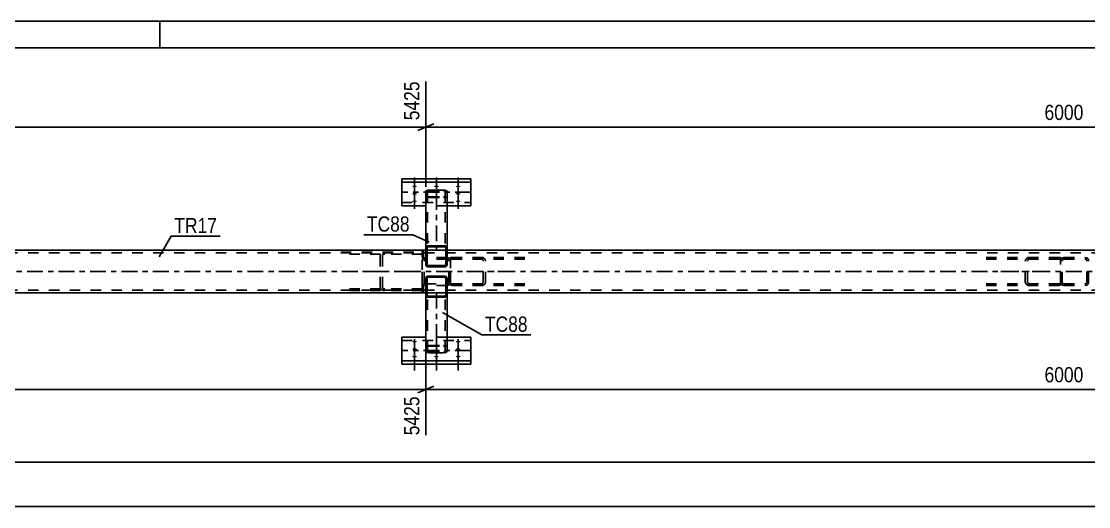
# Model space of a CAD drawing. Header units: millimetres. Extents: x -178 to 1011, y -683 to 158.
# Drawn here: x 145 to 345.7, y 66.7 to 157.9 of the extents above; entities that cross this region are included whole.
import ezdxf

# ---------------------------------------------------------------- set-up
doc = ezdxf.new("R2010")
doc.units = ezdxf.units.MM
doc.linetypes.add('DXK_LINE_DOT2', pattern=[3.9198, 1.9599, -1.9599])
doc.linetypes.add('DXK_LINE_DOT3', pattern=[5.9187, 2.979, -0.9799, 0.9799, -0.9799])
doc.styles.add('Arial Narrow', font='ARIALN.TTF', dxfattribs={"height": 0.2})

# ---------------------------------------------------------------- blocks, each defined once
blk = doc.blocks.new('Unknown-389678143-1162')
at = {"color": 5, "linetype": 'Continuous'}
for p, q in [((1011.04, 157.93), (-177.96, 157.93)), ((171.04, 152.93), (171.04, 157.93)), ((1006.04, 152.93), (-172.96, 152.93))]:
    blk.add_line(p, q, dxfattribs=at)
blk = doc.blocks.new('Part-389678143-3727 - 3668')
at = {"color": 2, "linetype": 'Continuous'}
for p, q in [((221.03, 125.96), (221.08, 126.04)), ((221.03, 125.96), (221.03, 115.27)), ((221.08, 126.04), (221.21, 126.11)), ((221.21, 126.11), (221.42, 126.16)), ((221.42, 126.16), (221.67, 126.17)), ((221.67, 126.17), (224.39, 126.17)), ((224.39, 126.17), (224.63, 126.16)), ((224.63, 126.16), (224.84, 126.11)), ((224.84, 126.11), (224.98, 126.04)), ((224.98, 126.04), (225.03, 125.96)), ((225.03, 125.96), (225.03, 115.27)), ((224.79, 114.9), (221.27, 114.9))]:
    blk.add_line(p, q, dxfattribs=at)
at = {"color": 7, "linetype": 'DXK_LINE_DOT2'}
for p, q in [((221.08, 124.94), (221.03, 125.03)), ((221.21, 124.87), (221.08, 124.94)), ((221.42, 124.82), (221.21, 124.87)), ((221.37, 126), (221.35, 125.96)), ((221.35, 125.96), (221.35, 114.9)), ((221.35, 125.03), (221.37, 124.98)), ((221.44, 126.03), (221.37, 126)), ((221.37, 124.98), (221.44, 124.95)), ((221.67, 124.81), (221.42, 124.82)), ((221.54, 126.06), (221.44, 126.03)), ((221.44, 124.95), (221.54, 124.92)), ((221.67, 126.07), (221.54, 126.06)), ((221.54, 124.92), (221.67, 124.92)), ((221.67, 126.07), (224.39, 126.07)), ((221.67, 124.92), (224.39, 124.92)), ((221.67, 124.81), (224.39, 124.81)), ((224.51, 126.06), (224.39, 126.07)), ((224.39, 124.92), (224.51, 124.92)), ((224.63, 124.82), (224.39, 124.81)), ((224.61, 126.03), (224.51, 126.06)), ((224.51, 124.92), (224.61, 124.95)), ((224.68, 126), (224.61, 126.03)), ((224.61, 124.95), (224.63, 124.96)), ((224.63, 124.96), (224.68, 124.98)), ((224.84, 124.87), (224.63, 124.82)), ((224.71, 125.96), (224.68, 126)), ((224.68, 124.98), (224.71, 125.03)), ((224.71, 125.96), (224.71, 114.9)), ((224.98, 124.94), (224.84, 124.87)), ((225.03, 125.03), (224.98, 124.94)), ((221.03, 115.27), (221.03, 114.9)), ((221.27, 114.9), (221.03, 114.9)), ((224.68, 114.9), (224.71, 114.9)), ((225.03, 114.9), (224.79, 114.9)), ((225.03, 115.27), (225.03, 114.9))]:
    blk.add_line(p, q, dxfattribs=at)
at = {"color": 7, "linetype": 'DXK_LINE_DOT3'}
blk.add_line((223.03, 125.49), (223.03, 114.9), dxfattribs=at)
blk = doc.blocks.new('Part-389678143-3728 - 3668')
at = {"color": 2, "linetype": 'Continuous'}
for p, q in [((216.53, 128.32), (229.53, 128.32)), ((216.53, 128.32), (216.53, 123.27)), ((216.53, 127.71), (229.53, 127.71)), ((229.53, 128.32), (229.53, 123.27)), ((221.03, 123.27), (216.53, 123.27)), ((229.53, 123.27), (225.03, 123.27))]:
    blk.add_line(p, q, dxfattribs=at)
at = {"color": 7, "linetype": 'DXK_LINE_DOT3'}
blk.add_line((229.53, 125.79), (216.53, 125.79), dxfattribs=at)
at = {"color": 7, "linetype": 'DXK_LINE_DOT2'}
for p, q in [((216.53, 123.87), (229.53, 123.87)), ((225.03, 123.27), (221.03, 123.27))]:
    blk.add_line(p, q, dxfattribs=at)
blk = doc.blocks.new('Bolt-389678143-3809 - 3668')
at = {"linetype": 'Continuous'}
for points in [[(218.93, 127.04), (219.02, 127.04), (219.11, 127.03), (219.19, 127.01), (219.25, 126.99), (219.31, 126.97), (219.34, 126.94), (219.36, 126.91), (219.36, 126.88), (219.34, 126.85), (219.31, 126.82), (219.25, 126.79), (219.19, 126.77), (219.11, 126.76), (219.02, 126.75), (218.93, 126.74), (218.84, 126.75), (218.75, 126.76), (218.67, 126.77), (218.6, 126.79), (218.55, 126.82), (218.51, 126.85), (218.49, 126.88), (218.49, 126.91), (218.51, 126.94), (218.55, 126.97), (218.6, 126.99), (218.67, 127.01), (218.75, 127.03), (218.84, 127.04)], [(223.03, 127.04), (223.12, 127.04), (223.21, 127.03), (223.29, 127.01), (223.35, 126.99), (223.41, 126.97), (223.44, 126.94), (223.46, 126.91), (223.46, 126.88), (223.44, 126.85), (223.41, 126.82), (223.35, 126.79), (223.29, 126.77), (223.21, 126.76), (223.12, 126.75), (223.03, 126.74), (222.94, 126.75), (222.85, 126.76), (222.77, 126.77), (222.7, 126.79), (222.65, 126.82), (222.61, 126.85), (222.59, 126.88), (222.59, 126.91), (222.61, 126.94), (222.65, 126.97), (222.7, 126.99), (222.77, 127.01), (222.85, 127.03), (222.94, 127.04)], [(227.13, 127.04), (227.22, 127.04), (227.31, 127.03), (227.39, 127.01), (227.45, 126.99), (227.51, 126.97), (227.54, 126.94), (227.56, 126.91), (227.56, 126.88), (227.54, 126.85), (227.51, 126.82), (227.45, 126.79), (227.39, 126.77), (227.31, 126.76), (227.22, 126.75), (227.13, 126.74), (227.04, 126.75), (226.95, 126.76), (226.87, 126.77), (226.8, 126.79), (226.75, 126.82), (226.71, 126.85), (226.69, 126.88), (226.69, 126.91), (226.71, 126.94), (226.75, 126.97), (226.8, 126.99), (226.87, 127.01), (226.95, 127.03), (227.04, 127.04)], [(218.93, 125.64), (219.02, 125.64), (219.11, 125.63), (219.19, 125.61), (219.25, 125.59), (219.31, 125.57), (219.34, 125.54), (219.36, 125.51), (219.36, 125.48), (219.34, 125.44), (219.31, 125.42), (219.25, 125.39), (219.19, 125.37), (219.11, 125.35), (219.02, 125.34), (218.93, 125.34), (218.84, 125.34), (218.75, 125.35), (218.67, 125.37), (218.6, 125.39), (218.55, 125.42), (218.51, 125.44), (218.49, 125.48), (218.49, 125.51), (218.51, 125.54), (218.55, 125.57), (218.6, 125.59), (218.67, 125.61), (218.75, 125.63), (218.84, 125.64)], [(227.13, 125.64), (227.22, 125.64), (227.31, 125.63), (227.39, 125.61), (227.45, 125.59), (227.51, 125.57), (227.54, 125.54), (227.56, 125.51), (227.56, 125.48), (227.54, 125.44), (227.51, 125.42), (227.45, 125.39), (227.39, 125.37), (227.31, 125.35), (227.22, 125.34), (227.13, 125.34), (227.04, 125.34), (226.95, 125.35), (226.87, 125.37), (226.8, 125.39), (226.75, 125.42), (226.71, 125.44), (226.69, 125.48), (226.69, 125.51), (226.71, 125.54), (226.75, 125.57), (226.8, 125.59), (226.87, 125.61), (226.95, 125.63), (227.04, 125.64)], [(218.93, 124.24), (219.02, 124.24), (219.11, 124.23), (219.19, 124.21), (219.25, 124.19), (219.31, 124.16), (219.34, 124.14), (219.36, 124.1), (219.36, 124.07), (219.34, 124.04), (219.31, 124.01), (219.25, 123.99), (219.19, 123.97), (219.11, 123.95), (219.02, 123.94), (218.93, 123.94), (218.84, 123.94), (218.75, 123.95), (218.67, 123.97), (218.6, 123.99), (218.55, 124.01), (218.51, 124.04), (218.49, 124.07), (218.49, 124.1), (218.51, 124.14), (218.55, 124.16), (218.6, 124.19), (218.67, 124.21), (218.75, 124.23), (218.84, 124.24)], [(227.13, 124.24), (227.22, 124.24), (227.31, 124.23), (227.39, 124.21), (227.45, 124.19), (227.51, 124.16), (227.54, 124.14), (227.56, 124.1), (227.56, 124.07), (227.54, 124.04), (227.51, 124.01), (227.45, 123.99), (227.39, 123.97), (227.31, 123.95), (227.22, 123.94), (227.13, 123.94), (227.04, 123.94), (226.95, 123.95), (226.87, 123.97), (226.8, 123.99), (226.75, 124.01), (226.71, 124.04), (226.69, 124.07), (226.69, 124.1), (226.71, 124.14), (226.75, 124.16), (226.8, 124.19), (226.87, 124.21), (226.95, 124.23), (227.04, 124.24)]]:
    blk.add_hatch(color=1, dxfattribs=at).paths.add_polyline_path(points)
at = {"color": 1, "linetype": 'Continuous'}
for p, q in [((218.93, 128.58), (218.93, 125.46)), ((223.03, 128.58), (223.03, 125.46)), ((227.13, 128.58), (227.13, 125.46)), ((218.93, 127.18), (218.93, 124.06)), ((227.13, 127.18), (227.13, 124.06)), ((218.93, 125.78), (218.93, 122.66)), ((227.13, 125.78), (227.13, 122.66))]:
    blk.add_line(p, q, dxfattribs=at)
at = {"color": 1, "linetype": 'DXK_LINE_DOT2'}
blk.add_line((223.03, 125.78), (223.03, 122.66), dxfattribs=at)
blk = doc.blocks.new('Part-389678143-3893 - 3668')
at = {"color": 7, "linetype": 'DXK_LINE_DOT2'}
for p, q in [((221.03, 106.52), (221.03, 106.9)), ((221.27, 106.9), (221.03, 106.9)), ((221.35, 95.84), (221.35, 106.9)), ((225.03, 106.9), (224.39, 106.9)), ((224.61, 106.9), (224.63, 106.9)), ((224.68, 106.9), (224.71, 106.9)), ((224.71, 95.84), (224.71, 106.9)), ((225.03, 106.52), (225.03, 106.9)), ((221.03, 96.77), (221.08, 96.86)), ((221.08, 96.86), (221.21, 96.93)), ((221.21, 96.93), (221.42, 96.97)), ((221.37, 96.81), (221.35, 96.77)), ((221.44, 96.85), (221.37, 96.81)), ((221.42, 96.97), (221.67, 96.99)), ((221.54, 96.87), (221.44, 96.85)), ((221.67, 96.88), (221.54, 96.87)), ((221.67, 96.99), (224.39, 96.99)), ((221.67, 96.88), (224.39, 96.88)), ((224.39, 96.99), (224.63, 96.97)), ((224.51, 96.87), (224.39, 96.88)), ((224.61, 96.85), (224.51, 96.87)), ((224.61, 96.85), (224.63, 96.84)), ((224.63, 96.97), (224.84, 96.93)), ((224.63, 96.84), (224.68, 96.81)), ((224.71, 96.77), (224.68, 96.81)), ((224.84, 96.93), (224.98, 96.86)), ((224.98, 96.86), (225.03, 96.77)), ((221.35, 95.84), (221.37, 95.8)), ((221.37, 95.8), (221.44, 95.76)), ((221.44, 95.76), (221.54, 95.74)), ((221.54, 95.74), (221.67, 95.73)), ((221.67, 95.73), (224.39, 95.73)), ((224.39, 95.73), (224.51, 95.74)), ((224.51, 95.74), (224.61, 95.76)), ((224.61, 95.76), (224.68, 95.8)), ((224.68, 95.8), (224.71, 95.84))]:
    blk.add_line(p, q, dxfattribs=at)
at = {"color": 2, "linetype": 'Continuous'}
for p, q in [((221.03, 95.84), (221.03, 106.52)), ((224.79, 106.9), (221.27, 106.9)), ((225.03, 95.84), (225.03, 106.52)), ((221.08, 95.76), (221.03, 95.84)), ((221.21, 95.69), (221.08, 95.76)), ((221.42, 95.64), (221.21, 95.69)), ((221.67, 95.62), (221.42, 95.64)), ((221.67, 95.62), (224.39, 95.62)), ((224.63, 95.64), (224.39, 95.62)), ((224.84, 95.69), (224.63, 95.64)), ((224.98, 95.76), (224.84, 95.69)), ((225.03, 95.84), (224.98, 95.76))]:
    blk.add_line(p, q, dxfattribs=at)
at = {"color": 7, "linetype": 'DXK_LINE_DOT3'}
blk.add_line((223.03, 106.9), (223.03, 96.31), dxfattribs=at)
blk = doc.blocks.new('Part-389678143-3907 - 3668')
at = {"color": 7, "linetype": 'DXK_LINE_DOT2'}
for p, q in [((205.08, 114.5), (220.39, 114.5)), ((213.32, 114.5), (212.99, 114.45)), ((220.39, 107.3), (220.39, 114.5)), ((220.39, 114.18), (205.08, 114.18)), ((212.51, 114.1), (212.44, 113.86)), ((212.44, 107.94), (212.44, 113.86)), ((212.88, 113.86), (212.92, 113.98)), ((212.88, 107.94), (212.88, 113.86)), ((213.15, 114.15), (213.32, 114.18)), ((220.39, 107.62), (205.08, 107.62)), ((220.39, 107.3), (205.08, 107.3)), ((212.44, 107.94), (212.51, 107.69)), ((212.92, 107.82), (212.88, 107.94)), ((212.99, 107.35), (213.32, 107.3)), ((213.32, 107.62), (213.15, 107.64))]:
    blk.add_line(p, q, dxfattribs=at)
at = {"color": 7, "linetype": 'DXK_LINE_DOT3'}
blk.add_line((209.15, 110.9), (217.39, 110.9), dxfattribs=at)
at = {"color": 7, "linetype": 'DXK_LINE_DOT2'}
for centre, radius, start, end in [((213.25, 113.77), 0.401, 104.5547, 147.5896), ((213.19, 108.12), 0.802, 212.4104, 255.4453), ((213.25, 108.03), 0.401, 212.4104, 255.4453)]:
    blk.add_arc(centre, radius, start, end, dxfattribs=at)
blk = doc.blocks.new('Part-389678143-3908 - 3668')
at = {"color": 7, "linetype": 'DXK_LINE_DOT2'}
for p, q in [((340.44, 113.14), (340.39, 112.9)), ((340.39, 108.9), (340.39, 112.9)), ((340.71, 112.9), (340.73, 113.02)), ((340.71, 108.9), (340.71, 112.9)), ((341.03, 113.54), (340.78, 113.49)), ((340.91, 113.19), (341.03, 113.22)), ((341.03, 113.54), (345.03, 113.54)), ((341.03, 113.22), (345.03, 113.22)), ((345.27, 113.49), (345.03, 113.54)), ((345.03, 113.22), (345.15, 113.19)), ((345.32, 113.02), (345.35, 112.9)), ((345.35, 108.9), (345.35, 112.9)), ((345.67, 112.9), (345.62, 113.14)), ((345.67, 108.9), (345.67, 112.9)), ((340.39, 108.9), (340.44, 108.65)), ((340.73, 108.78), (340.71, 108.9)), ((341.03, 108.58), (340.91, 108.6)), ((341.03, 108.58), (345.03, 108.58)), ((345.15, 108.6), (345.03, 108.58)), ((345.35, 108.9), (345.32, 108.78)), ((345.62, 108.65), (345.67, 108.9)), ((340.78, 108.31), (341.03, 108.26)), ((341.03, 108.26), (345.03, 108.26)), ((345.03, 108.26), (345.27, 108.31))]:
    blk.add_line(p, q, dxfattribs=at)
at = {"color": 7, "linetype": 'DXK_LINE_DOT3'}
blk.add_line((343.03, 110.9), (343.03, 110.9), dxfattribs=at)
at = {"color": 7, "linetype": 'DXK_LINE_DOT2'}
for centre, radius, start, end in [((341.03, 112.9), 0.64, 112.5, 157.5), ((341.03, 112.9), 0.32, 112.5, 157.5), ((345.03, 112.9), 0.32, 22.5, 67.5), ((345.03, 112.9), 0.64, 22.5, 67.5), ((341.03, 108.9), 0.64, 202.5, 247.5), ((341.03, 108.9), 0.32, 202.5, 247.5), ((345.03, 108.9), 0.32, 292.5, 337.5), ((345.03, 108.9), 0.64, 292.5, 337.5)]:
    blk.add_arc(centre, radius, start, end, dxfattribs=at)
blk = doc.blocks.new('Part-389678143-3914 - 3668')
at = {"color": 7, "linetype": 'DXK_LINE_DOT2'}
for p, q in [((340.13, 113.54), (326.4, 113.54)), ((340.13, 113.22), (326.4, 113.22)), ((333.83, 113.14), (333.76, 112.9)), ((333.76, 108.9), (333.76, 112.9)), ((334.2, 112.9), (334.23, 113.02)), ((334.2, 108.9), (334.2, 112.9)), ((334.64, 113.54), (334.3, 113.49)), ((334.47, 113.19), (334.64, 113.22)), ((340.13, 113.54), (340.39, 113.5)), ((340.13, 113.22), (340.3, 113.19)), ((340.3, 113.19), (340.39, 113.15)), ((340.39, 108.3), (340.39, 113.5)), ((340.13, 108.58), (326.4, 108.58)), ((333.76, 108.9), (333.83, 108.65)), ((334.23, 108.78), (334.2, 108.9)), ((334.64, 108.58), (334.47, 108.6)), ((340.3, 108.6), (340.13, 108.58)), ((340.39, 108.65), (340.3, 108.6)), ((326.4, 108.26), (340.13, 108.26)), ((334.3, 108.31), (334.64, 108.26)), ((340.13, 108.26), (340.39, 108.3))]:
    blk.add_line(p, q, dxfattribs=at)
at = {"color": 7, "linetype": 'DXK_LINE_DOT3'}
blk.add_line((329.15, 110.9), (337.39, 110.9), dxfattribs=at)
at = {"color": 7, "linetype": 'DXK_LINE_DOT2'}
for centre, radius, start, end in [((334.51, 112.71), 0.802, 104.5547, 147.5896), ((334.57, 112.81), 0.401, 104.5547, 147.5896), ((334.51, 109.08), 0.802, 212.4104, 255.4453), ((334.57, 108.99), 0.401, 212.4104, 255.4453)]:
    blk.add_arc(centre, radius, start, end, dxfattribs=at)
blk = doc.blocks.new('Part-389678143-3915 - 3668')
at = {"color": 7, "linetype": 'DXK_LINE_DOT2'}
for p, q in [((225.92, 113.54), (225.67, 113.5)), ((225.67, 113.5), (225.67, 108.3)), ((225.67, 113.15), (225.76, 113.19)), ((225.76, 113.19), (225.92, 113.22)), ((239.65, 113.54), (225.92, 113.54)), ((239.65, 113.22), (225.92, 113.22)), ((231.75, 113.49), (231.42, 113.54)), ((231.42, 113.22), (231.58, 113.19)), ((231.82, 113.02), (231.86, 112.9)), ((231.86, 108.9), (231.86, 112.9)), ((232.29, 112.9), (232.23, 113.14)), ((232.29, 108.9), (232.29, 112.9)), ((225.76, 108.6), (225.67, 108.65)), ((225.92, 108.58), (225.76, 108.6)), ((239.65, 108.58), (225.92, 108.58)), ((231.58, 108.6), (231.42, 108.58)), ((231.86, 108.9), (231.82, 108.78)), ((232.23, 108.65), (232.29, 108.9)), ((225.67, 108.3), (225.92, 108.26)), ((239.65, 108.26), (225.92, 108.26)), ((231.42, 108.26), (231.75, 108.31))]:
    blk.add_line(p, q, dxfattribs=at)
at = {"color": 7, "linetype": 'DXK_LINE_DOT3'}
blk.add_line((228.67, 110.9), (236.91, 110.9), dxfattribs=at)
at = {"color": 7, "linetype": 'DXK_LINE_DOT2'}
for centre, radius, start, end in [((231.48, 112.81), 0.401, 32.4104, 75.4453), ((231.55, 112.71), 0.802, 32.4104, 75.4453), ((231.48, 108.99), 0.401, 284.5547, 327.5896), ((231.55, 109.08), 0.802, 284.5547, 327.5896)]:
    blk.add_arc(centre, radius, start, end, dxfattribs=at)
blk = doc.blocks.new('Part-389678143-3969 - 3668')
at = {"color": 7, "linetype": 'DXK_LINE_DOT2'}
for p, q in [((220.63, 114.74), (220.39, 114.74)), ((220.39, 114.74), (220.39, 113.54)), ((220.63, 113.54), (220.63, 114.74)), ((220.39, 113.54), (220.63, 113.54))]:
    blk.add_line(p, q, dxfattribs=at)
at = {"color": 7, "linetype": 'DXK_LINE_DOT3'}
blk.add_line((220.51, 114.14), (220.51, 114.14), dxfattribs=at)
blk = doc.blocks.new('Part-389678143-3970 - 3668')
at = {"color": 7, "linetype": 'DXK_LINE_DOT2'}
for p, q in [((220.63, 108.26), (220.39, 108.26)), ((220.39, 108.26), (220.39, 107.06)), ((220.39, 107.06), (220.63, 107.06)), ((220.63, 107.06), (220.63, 108.26))]:
    blk.add_line(p, q, dxfattribs=at)
at = {"color": 7, "linetype": 'DXK_LINE_DOT3'}
blk.add_line((220.51, 107.66), (220.51, 107.66), dxfattribs=at)
blk = doc.blocks.new('Part-389678143-3976 - 3668')
at = {"color": 7, "linetype": 'DXK_LINE_DOT2'}
for p, q in [((842.03, 114.42), (4.03, 114.42)), ((225.03, 114.9), (221.03, 114.9)), ((842.03, 107.38), (4.03, 107.38)), ((225.03, 106.9), (221.03, 106.9))]:
    blk.add_line(p, q, dxfattribs=at)
at = {"color": 2, "linetype": 'Continuous'}
for p, q in [((221.03, 114.9), (8.83, 114.9)), ((461.03, 114.9), (225.03, 114.9)), ((221.03, 106.9), (8.83, 106.9)), ((461.03, 106.9), (225.03, 106.9))]:
    blk.add_line(p, q, dxfattribs=at)
at = {"color": 7, "linetype": 'DXK_LINE_DOT3'}
blk.add_line((4.03, 110.9), (842.03, 110.9), dxfattribs=at)
blk = doc.blocks.new('Part-389678143-3980 - 3668')
at = {"color": 7, "linetype": 'DXK_LINE_DOT2'}
for p, q in [((220.44, 113.14), (220.39, 112.9)), ((220.39, 108.9), (220.39, 112.9)), ((220.71, 112.9), (220.73, 113.02)), ((220.71, 108.9), (220.71, 112.9)), ((221.03, 113.54), (220.78, 113.49)), ((220.91, 113.19), (221.03, 113.22)), ((225.03, 113.54), (221.03, 113.54)), ((225.03, 113.22), (221.03, 113.22)), ((225.27, 113.49), (225.03, 113.54)), ((225.03, 113.22), (225.15, 113.19)), ((225.32, 113.02), (225.35, 112.9)), ((225.35, 108.9), (225.35, 112.9)), ((225.67, 112.9), (225.62, 113.14)), ((225.67, 108.9), (225.67, 112.9)), ((220.39, 108.9), (220.44, 108.65)), ((220.73, 108.78), (220.71, 108.9)), ((221.03, 108.58), (220.91, 108.6)), ((221.03, 108.58), (225.03, 108.58)), ((225.15, 108.6), (225.03, 108.58)), ((225.35, 108.9), (225.32, 108.78)), ((225.62, 108.65), (225.67, 108.9)), ((220.78, 108.31), (221.03, 108.26)), ((225.03, 108.26), (221.03, 108.26)), ((225.03, 108.26), (225.27, 108.31))]:
    blk.add_line(p, q, dxfattribs=at)
at = {"color": 7, "linetype": 'DXK_LINE_DOT3'}
blk.add_line((223.03, 110.9), (223.03, 110.9), dxfattribs=at)
at = {"color": 7, "linetype": 'DXK_LINE_DOT2'}
for centre, radius, start, end in [((221.03, 112.9), 0.64, 112.5, 157.5), ((221.03, 112.9), 0.32, 112.5, 157.5), ((225.03, 112.9), 0.32, 22.5, 67.5), ((225.03, 112.9), 0.64, 22.5, 67.5), ((221.03, 108.9), 0.64, 202.5, 247.5), ((221.03, 108.9), 0.32, 202.5, 247.5), ((225.03, 108.9), 0.32, 292.5, 337.5), ((225.03, 108.9), 0.64, 292.5, 337.5)]:
    blk.add_arc(centre, radius, start, end, dxfattribs=at)
blk = doc.blocks.new('Part-389678143-4006 - 3668')
at = {"color": 2, "linetype": 'Continuous'}
for p, q in [((216.53, 93.48), (216.53, 98.53)), ((221.03, 98.53), (216.53, 98.53)), ((229.53, 98.53), (225.03, 98.53)), ((229.53, 93.48), (229.53, 98.53)), ((216.53, 94.08), (229.53, 94.08)), ((216.53, 93.48), (229.53, 93.48))]:
    blk.add_line(p, q, dxfattribs=at)
at = {"color": 7, "linetype": 'DXK_LINE_DOT2'}
for p, q in [((225.03, 98.53), (221.03, 98.53)), ((216.53, 97.93), (229.53, 97.93))]:
    blk.add_line(p, q, dxfattribs=at)
at = {"color": 7, "linetype": 'DXK_LINE_DOT3'}
blk.add_line((229.53, 96.01), (216.53, 96.01), dxfattribs=at)
blk = doc.blocks.new('Bolt-389678143-4007 - 3668')
at = {"linetype": 'Continuous'}
for points in [[(218.93, 97.56), (218.84, 97.56), (218.75, 97.57), (218.67, 97.59), (218.6, 97.61), (218.55, 97.63), (218.51, 97.66), (218.49, 97.69), (218.49, 97.72), (218.51, 97.76), (218.55, 97.78), (218.6, 97.81), (218.67, 97.83), (218.75, 97.85), (218.84, 97.86), (218.93, 97.86), (219.02, 97.86), (219.11, 97.85), (219.19, 97.83), (219.25, 97.81), (219.31, 97.78), (219.34, 97.76), (219.36, 97.72), (219.36, 97.69), (219.34, 97.66), (219.31, 97.63), (219.25, 97.61), (219.19, 97.59), (219.11, 97.57), (219.02, 97.56)], [(218.93, 96.16), (218.84, 96.16), (218.75, 96.17), (218.67, 96.18), (218.6, 96.21), (218.55, 96.23), (218.51, 96.26), (218.49, 96.29), (218.49, 96.32), (218.51, 96.35), (218.55, 96.38), (218.6, 96.41), (218.67, 96.43), (218.75, 96.44), (218.84, 96.45), (218.93, 96.46), (219.02, 96.45), (219.11, 96.44), (219.19, 96.43), (219.25, 96.41), (219.31, 96.38), (219.34, 96.35), (219.36, 96.32), (219.36, 96.29), (219.34, 96.26), (219.31, 96.23), (219.25, 96.21), (219.19, 96.18), (219.11, 96.17), (219.02, 96.16)], [(227.13, 97.56), (227.04, 97.56), (226.95, 97.57), (226.87, 97.59), (226.8, 97.61), (226.75, 97.63), (226.71, 97.66), (226.69, 97.69), (226.69, 97.72), (226.71, 97.76), (226.75, 97.78), (226.8, 97.81), (226.87, 97.83), (226.95, 97.85), (227.04, 97.86), (227.13, 97.86), (227.22, 97.86), (227.31, 97.85), (227.39, 97.83), (227.45, 97.81), (227.51, 97.78), (227.54, 97.76), (227.56, 97.72), (227.56, 97.69), (227.54, 97.66), (227.51, 97.63), (227.45, 97.61), (227.39, 97.59), (227.31, 97.57), (227.22, 97.56)], [(227.13, 96.16), (227.04, 96.16), (226.95, 96.17), (226.87, 96.18), (226.8, 96.21), (226.75, 96.23), (226.71, 96.26), (226.69, 96.29), (226.69, 96.32), (226.71, 96.35), (226.75, 96.38), (226.8, 96.41), (226.87, 96.43), (226.95, 96.44), (227.04, 96.45), (227.13, 96.46), (227.22, 96.45), (227.31, 96.44), (227.39, 96.43), (227.45, 96.41), (227.51, 96.38), (227.54, 96.35), (227.56, 96.32), (227.56, 96.29), (227.54, 96.26), (227.51, 96.23), (227.45, 96.21), (227.39, 96.18), (227.31, 96.17), (227.22, 96.16)], [(218.93, 94.75), (218.84, 94.76), (218.75, 94.77), (218.67, 94.78), (218.6, 94.8), (218.55, 94.83), (218.51, 94.86), (218.49, 94.89), (218.49, 94.92), (218.51, 94.95), (218.55, 94.98), (218.6, 95), (218.67, 95.03), (218.75, 95.04), (218.84, 95.05), (218.93, 95.05), (219.02, 95.05), (219.11, 95.04), (219.19, 95.03), (219.25, 95), (219.31, 94.98), (219.34, 94.95), (219.36, 94.92), (219.36, 94.89), (219.34, 94.86), (219.31, 94.83), (219.25, 94.8), (219.19, 94.78), (219.11, 94.77), (219.02, 94.76)], [(223.03, 94.75), (222.94, 94.76), (222.85, 94.77), (222.77, 94.78), (222.7, 94.8), (222.65, 94.83), (222.61, 94.86), (222.59, 94.89), (222.59, 94.92), (222.61, 94.95), (222.65, 94.98), (222.7, 95), (222.77, 95.03), (222.85, 95.04), (222.94, 95.05), (223.03, 95.05), (223.12, 95.05), (223.21, 95.04), (223.29, 95.03), (223.35, 95), (223.41, 94.98), (223.44, 94.95), (223.46, 94.92), (223.46, 94.89), (223.44, 94.86), (223.41, 94.83), (223.35, 94.8), (223.29, 94.78), (223.21, 94.77), (223.12, 94.76)], [(227.13, 94.75), (227.04, 94.76), (226.95, 94.77), (226.87, 94.78), (226.8, 94.8), (226.75, 94.83), (226.71, 94.86), (226.69, 94.89), (226.69, 94.92), (226.71, 94.95), (226.75, 94.98), (226.8, 95), (226.87, 95.03), (226.95, 95.04), (227.04, 95.05), (227.13, 95.05), (227.22, 95.05), (227.31, 95.04), (227.39, 95.03), (227.45, 95), (227.51, 94.98), (227.54, 94.95), (227.56, 94.92), (227.56, 94.89), (227.54, 94.86), (227.51, 94.83), (227.45, 94.8), (227.39, 94.78), (227.31, 94.77), (227.22, 94.76)]]:
    blk.add_hatch(color=1, dxfattribs=at).paths.add_polyline_path(points)
at = {"color": 1, "linetype": 'Continuous'}
for p, q in [((218.93, 98.2), (218.93, 95.08)), ((218.93, 96.8), (218.93, 93.68)), ((227.13, 98.2), (227.13, 95.08)), ((227.13, 96.8), (227.13, 93.68)), ((218.93, 95.39), (218.93, 92.27)), ((223.03, 95.39), (223.03, 92.27)), ((227.13, 95.39), (227.13, 92.27))]:
    blk.add_line(p, q, dxfattribs=at)
at = {"color": 1, "linetype": 'DXK_LINE_DOT2'}
blk.add_line((223.03, 98.2), (223.03, 95.08), dxfattribs=at)
blk = doc.blocks.new('Part-389678143-41334 - 3668')
at = {"color": 2, "linetype": 'Continuous'}
for p, q in [((221.06, 115.46), (221.03, 115.27)), ((221.03, 115.27), (221.03, 112.23)), ((221.17, 115.61), (221.06, 115.46)), ((221.32, 115.72), (221.17, 115.61)), ((221.27, 115.27), (221.28, 115.37)), ((221.27, 115.27), (221.27, 115.27)), ((221.27, 115.27), (221.27, 112.23)), ((221.28, 115.37), (221.34, 115.44)), ((221.51, 115.75), (221.32, 115.72)), ((221.34, 115.44), (221.41, 115.5)), ((221.41, 115.5), (221.51, 115.51)), ((221.51, 115.75), (224.55, 115.75)), ((221.51, 115.75), (221.51, 115.75)), ((221.51, 115.51), (221.51, 115.51)), ((221.51, 115.51), (224.55, 115.51)), ((224.55, 115.75), (224.55, 115.75)), ((224.73, 115.72), (224.55, 115.75)), ((224.55, 115.51), (224.55, 115.51)), ((224.55, 115.51), (224.64, 115.5)), ((224.64, 115.5), (224.72, 115.44)), ((224.72, 115.44), (224.77, 115.37)), ((224.89, 115.61), (224.73, 115.72)), ((224.77, 115.37), (224.79, 115.27)), ((224.79, 115.27), (224.79, 115.27)), ((224.79, 115.27), (224.79, 112.23)), ((224.99, 115.46), (224.89, 115.61)), ((225.03, 115.27), (224.99, 115.46)), ((225.03, 115.27), (225.03, 112.23)), ((221.03, 112.23), (221.06, 112.05)), ((221.06, 112.05), (221.17, 111.9)), ((221.17, 111.9), (221.32, 111.79)), ((221.27, 112.23), (221.27, 112.23)), ((221.28, 112.14), (221.27, 112.23)), ((221.34, 112.07), (221.28, 112.14)), ((221.32, 111.79), (221.51, 111.75)), ((221.41, 112.01), (221.34, 112.07)), ((221.51, 111.99), (221.41, 112.01)), ((221.51, 111.99), (221.51, 111.99)), ((221.51, 111.99), (224.55, 111.99)), ((221.51, 111.75), (224.55, 111.75)), ((221.51, 111.75), (221.51, 111.75)), ((224.64, 112.01), (224.55, 111.99)), ((224.55, 111.99), (224.55, 111.99)), ((224.55, 111.75), (224.73, 111.79)), ((224.55, 111.75), (224.55, 111.75)), ((224.72, 112.07), (224.64, 112.01)), ((224.77, 112.14), (224.72, 112.07)), ((224.73, 111.79), (224.89, 111.9)), ((224.79, 112.23), (224.77, 112.14)), ((224.79, 112.23), (224.79, 112.23)), ((224.89, 111.9), (224.99, 112.05)), ((224.99, 112.05), (225.03, 112.23))]:
    blk.add_line(p, q, dxfattribs=at)
at = {"color": 7, "linetype": 'DXK_LINE_DOT2'}
for p, q in [((221.03, 115.27), (221.06, 115.46)), ((221.27, 114.9), (221.03, 114.9)), ((221.03, 114.9), (221.27, 114.9)), ((221.06, 115.46), (221.17, 115.61)), ((221.17, 115.61), (221.32, 115.72)), ((221.28, 115.37), (221.27, 115.27)), ((221.27, 115.27), (221.27, 115.27)), ((221.34, 115.44), (221.28, 115.37)), ((221.32, 115.72), (221.51, 115.75)), ((221.41, 115.5), (221.34, 115.44)), ((221.51, 115.51), (221.41, 115.5)), ((224.55, 115.75), (221.51, 115.75)), ((221.51, 115.51), (224.55, 115.51)), ((224.55, 115.75), (224.73, 115.72)), ((224.64, 115.5), (224.55, 115.51)), ((224.72, 115.44), (224.64, 115.5)), ((224.77, 115.37), (224.72, 115.44)), ((224.73, 115.72), (224.89, 115.61)), ((224.79, 115.27), (224.77, 115.37)), ((224.79, 115.27), (224.79, 115.27)), ((225.03, 114.9), (224.79, 114.9)), ((224.79, 114.9), (225.03, 114.9)), ((224.89, 115.61), (224.99, 115.46)), ((224.99, 115.46), (225.03, 115.27)), ((221.06, 112.05), (221.03, 112.23)), ((221.27, 112.23), (221.28, 112.14)), ((221.28, 112.14), (221.34, 112.07)), ((221.51, 111.75), (221.32, 111.79)), ((221.34, 112.07), (221.41, 112.01)), ((221.41, 112.01), (221.51, 111.99)), ((224.55, 111.99), (221.51, 111.99)), ((221.51, 111.75), (224.55, 111.75)), ((224.55, 111.99), (224.64, 112.01)), ((224.73, 111.79), (224.55, 111.75)), ((224.64, 112.01), (224.72, 112.07)), ((224.72, 112.07), (224.77, 112.14)), ((224.77, 112.14), (224.79, 112.23)), ((225.03, 112.23), (224.99, 112.05))]:
    blk.add_line(p, q, dxfattribs=at)
for centre, start, end in [((221.51, 112.23), 202.5, 247.5), ((224.55, 112.23), 292.5, 337.5)]:
    blk.add_arc(centre, 0.48, start, end, dxfattribs=at)
blk = doc.blocks.new('Part-389678143-41335 - 3668')
at = {"color": 2, "linetype": 'Continuous'}
for p, q in [((221.06, 109.74), (221.03, 109.56)), ((221.03, 106.52), (221.03, 109.56)), ((221.17, 109.9), (221.06, 109.74)), ((221.32, 110), (221.17, 109.9)), ((221.28, 109.65), (221.27, 109.56)), ((221.27, 106.52), (221.27, 109.56)), ((221.34, 109.73), (221.28, 109.65)), ((221.51, 110.04), (221.32, 110)), ((221.41, 109.78), (221.34, 109.73)), ((221.51, 109.8), (221.41, 109.78)), ((224.55, 110.04), (221.51, 110.04)), ((224.55, 109.8), (221.51, 109.8)), ((224.73, 110), (224.55, 110.04)), ((224.64, 109.78), (224.55, 109.8)), ((224.72, 109.73), (224.64, 109.78)), ((224.77, 109.65), (224.72, 109.73)), ((224.89, 109.9), (224.73, 110)), ((224.79, 109.56), (224.77, 109.65)), ((224.79, 106.52), (224.79, 109.56)), ((224.99, 109.74), (224.89, 109.9)), ((225.03, 109.56), (224.99, 109.74)), ((225.03, 106.52), (225.03, 109.56)), ((221.06, 106.34), (221.03, 106.52)), ((221.27, 106.52), (221.28, 106.43)), ((221.28, 106.43), (221.34, 106.35)), ((224.72, 106.35), (224.77, 106.43)), ((224.77, 106.43), (224.79, 106.52)), ((225.03, 106.52), (224.99, 106.34)), ((221.17, 106.18), (221.06, 106.34)), ((221.32, 106.08), (221.17, 106.18)), ((221.51, 106.04), (221.32, 106.08)), ((221.34, 106.35), (221.41, 106.3)), ((221.41, 106.3), (221.51, 106.28)), ((224.55, 106.28), (221.51, 106.28)), ((221.51, 106.04), (224.55, 106.04)), ((224.55, 106.28), (224.64, 106.3)), ((224.55, 106.04), (224.73, 106.08)), ((224.55, 106.04), (224.55, 106.04)), ((224.64, 106.3), (224.72, 106.35)), ((224.89, 106.18), (224.73, 106.08)), ((224.99, 106.34), (224.89, 106.18))]:
    blk.add_line(p, q, dxfattribs=at)
at = {"color": 7, "linetype": 'DXK_LINE_DOT2'}
for p, q in [((221.03, 109.56), (221.06, 109.74)), ((221.32, 110), (221.51, 110.04)), ((224.55, 110.04), (224.73, 110)), ((224.99, 109.74), (225.03, 109.56)), ((221.27, 106.9), (221.03, 106.9)), ((225.03, 106.9), (224.79, 106.9)), ((221.51, 106.04), (224.55, 106.04)), ((224.73, 106.08), (224.55, 106.04))]:
    blk.add_line(p, q, dxfattribs=at)
for centre, start, end in [((221.51, 109.56), 112.5, 157.5), ((224.55, 109.56), 22.5, 67.5)]:
    blk.add_arc(centre, 0.48, start, end, dxfattribs=at)
blk = doc.blocks.new('StraightDimension-389678143-4179 - 3668')
at = {"color": 7, "linetype": 'Continuous'}
blk.add_line((4.03, 75.03), (842.03, 75.03), dxfattribs=at)
blk = doc.blocks.new('StraightDimension-389678143-4242 - 3668')
at = {"color": 7, "linetype": 'Continuous'}
for p, q in [((221.03, 126.79), (221.03, 146.64)), ((219.53, 137.43), (222.53, 138.63)), ((4.03, 138.03), (221.03, 138.03))]:
    blk.add_line(p, q, dxfattribs=at)
at = {"color": 0, "linetype": 'Continuous'}
blk.add_wipeout([(220.43, 147.24), (216.23, 147.24), (216.23, 138.73), (220.43, 138.73)], dxfattribs=at)
at = {"color": 3, "linetype": 'Continuous', "style": 'Arial Narrow'}
blk.add_text('5425', height=2.863, rotation=90.0002, dxfattribs=at).set_placement((219.83, 139.33))
blk = doc.blocks.new('StraightDimension-389678143-4149 - 3668')
at = {"color": 7, "linetype": 'Continuous'}
blk.add_line((3.03, 66.68), (843.03, 66.68), dxfattribs=at)
blk = doc.blocks.new('StraightDimension-389678143-4221 - 3668')
at = {"color": 7, "linetype": 'Continuous'}
for p, q in [((221.03, 126.79), (221.03, 146.64)), ((222.53, 138.63), (219.53, 137.43)), ((221.03, 138.03), (461.03, 138.03))]:
    blk.add_line(p, q, dxfattribs=at)
at = {"color": 0}
blk.add_wipeout([(345.28, 138.78), (345.28, 142.98), (336.77, 142.98), (336.77, 138.78)], dxfattribs=at)
at = {"color": 3, "style": 'Arial Narrow'}
blk.add_text('6000', height=2.863, dxfattribs=at).set_placement((337.37, 139.38))
blk = doc.blocks.new('StraightDimension-389678143-26231 - 3668')
at = {"color": 7, "linetype": 'Continuous'}
for p, q in [((221.03, 101.53), (221.03, 80.1)), ((222.53, 89.31), (219.53, 88.11)), ((221.03, 88.71), (461.03, 88.71))]:
    blk.add_line(p, q, dxfattribs=at)
at = {"color": 0}
blk.add_wipeout([(345.28, 89.46), (345.28, 93.66), (336.77, 93.66), (336.77, 89.46)], dxfattribs=at)
at = {"color": 3, "style": 'Arial Narrow'}
blk.add_text('6000', height=2.863, dxfattribs=at).set_placement((337.37, 90.06))
blk = doc.blocks.new('StraightDimension-389678143-26232 - 3668')
at = {"color": 7, "linetype": 'Continuous'}
for p, q in [((221.03, 101.53), (221.03, 80.1)), ((4.03, 88.71), (221.03, 88.71)), ((219.53, 88.11), (222.53, 89.31))]:
    blk.add_line(p, q, dxfattribs=at)
at = {"color": 0, "linetype": 'Continuous'}
blk.add_wipeout([(220.43, 88.01), (216.23, 88.01), (216.23, 79.5), (220.43, 79.5)], dxfattribs=at)
at = {"color": 3, "linetype": 'Continuous', "style": 'Arial Narrow'}
blk.add_text('5425', height=2.863, rotation=90.0002, dxfattribs=at).set_placement((219.83, 80.1))
blk = doc.blocks.new('Mark-389678143-21576 - 3668')
at = {"color": 0}
blk.add_wipeout([(240.19, 99.56), (240.19, 102.56), (232.16, 102.56), (232.16, 99.56)], dxfattribs=at)
blk.add_wipeout([(240.19, 99.56), (240.19, 102.56), (232.16, 102.56), (232.16, 99.56)], dxfattribs=at)
at = {"color": 30, "linetype": 'Continuous'}
for p, q in [((224.17, 103.16), (231.56, 98.96)), ((231.56, 98.96), (240.79, 98.96))]:
    blk.add_line(p, q, dxfattribs=at)
at = {"color": 3, "style": 'Arial Narrow'}
blk.add_text('TC88', height=2.863, dxfattribs=at).set_placement((232.16, 99.56))
blk = doc.blocks.new('Mark-389678143-3723 - 3668')
at = {"color": 0}
blk.add_wipeout([(218.01, 118.39), (218.01, 121.39), (209.97, 121.39), (209.97, 118.39)], dxfattribs=at)
blk.add_wipeout([(218.01, 118.39), (218.01, 121.39), (209.97, 121.39), (209.97, 118.39)], dxfattribs=at)
at = {"color": 30, "linetype": 'Continuous'}
for p in [(209.37, 117.79), (221.67, 116.39)]:
    blk.add_line(p, (218.61, 117.79), dxfattribs=at)
at = {"color": 3, "style": 'Arial Narrow'}
blk.add_text('TC88', height=2.863, dxfattribs=at).set_placement((209.97, 118.39))
blk = doc.blocks.new('Mark-389678143-3972 - 3668')
at = {"color": 0}
blk.add_wipeout([(181.79, 118.11), (181.79, 121.11), (173.76, 121.11), (173.76, 118.11)], dxfattribs=at)
blk.add_wipeout([(181.79, 118.11), (181.79, 121.11), (173.76, 121.11), (173.76, 118.11)], dxfattribs=at)
at = {"color": 30, "linetype": 'Continuous'}
for p, q in [((170.89, 113.63), (173.16, 117.51)), ((173.16, 117.51), (182.39, 117.51))]:
    blk.add_line(p, q, dxfattribs=at)
at = {"color": 3, "style": 'Arial Narrow'}
blk.add_text('TR17', height=2.863, dxfattribs=at).set_placement((173.76, 118.11))

msp = doc.modelspace()

# ---------------------------------------------------------------- block references
for name in ['Unknown-389678143-1162', 'Bolt-389678143-3809 - 3668', 'Part-389678143-3728 - 3668', 'Part-389678143-3727 - 3668', 'Part-389678143-3976 - 3668', 'Part-389678143-3907 - 3668', 'Part-389678143-3969 - 3668', 'Part-389678143-41334 - 3668', 'Part-389678143-3980 - 3668', 'Part-389678143-3915 - 3668', 'Part-389678143-3914 - 3668', 'Part-389678143-3908 - 3668', 'Part-389678143-41335 - 3668', 'Part-389678143-3970 - 3668', 'Part-389678143-3893 - 3668', 'Part-389678143-4006 - 3668', 'Bolt-389678143-4007 - 3668']:
    msp.add_blockref(name, (0, 0))

# ---------------------------------------------------------------- next in the draw order: block references
for name in ['StraightDimension-389678143-4242 - 3668', 'StraightDimension-389678143-4179 - 3668']:
    msp.add_blockref(name, (0, 0))

# ---------------------------------------------------------------- next in the draw order: block references
for name in ['StraightDimension-389678143-4221 - 3668', 'Mark-389678143-3972 - 3668', 'StraightDimension-389678143-4149 - 3668']:
    msp.add_blockref(name, (0, 0))

# ---------------------------------------------------------------- next in the draw order: block references
for name in ['Mark-389678143-3723 - 3668', 'StraightDimension-389678143-26231 - 3668']:
    msp.add_blockref(name, (0, 0))

# ---------------------------------------------------------------- next in the draw order: block references
for name in ['StraightDimension-389678143-26232 - 3668', 'Mark-389678143-21576 - 3668']:
    msp.add_blockref(name, (0, 0))

doc.saveas('drawing.dxf')
